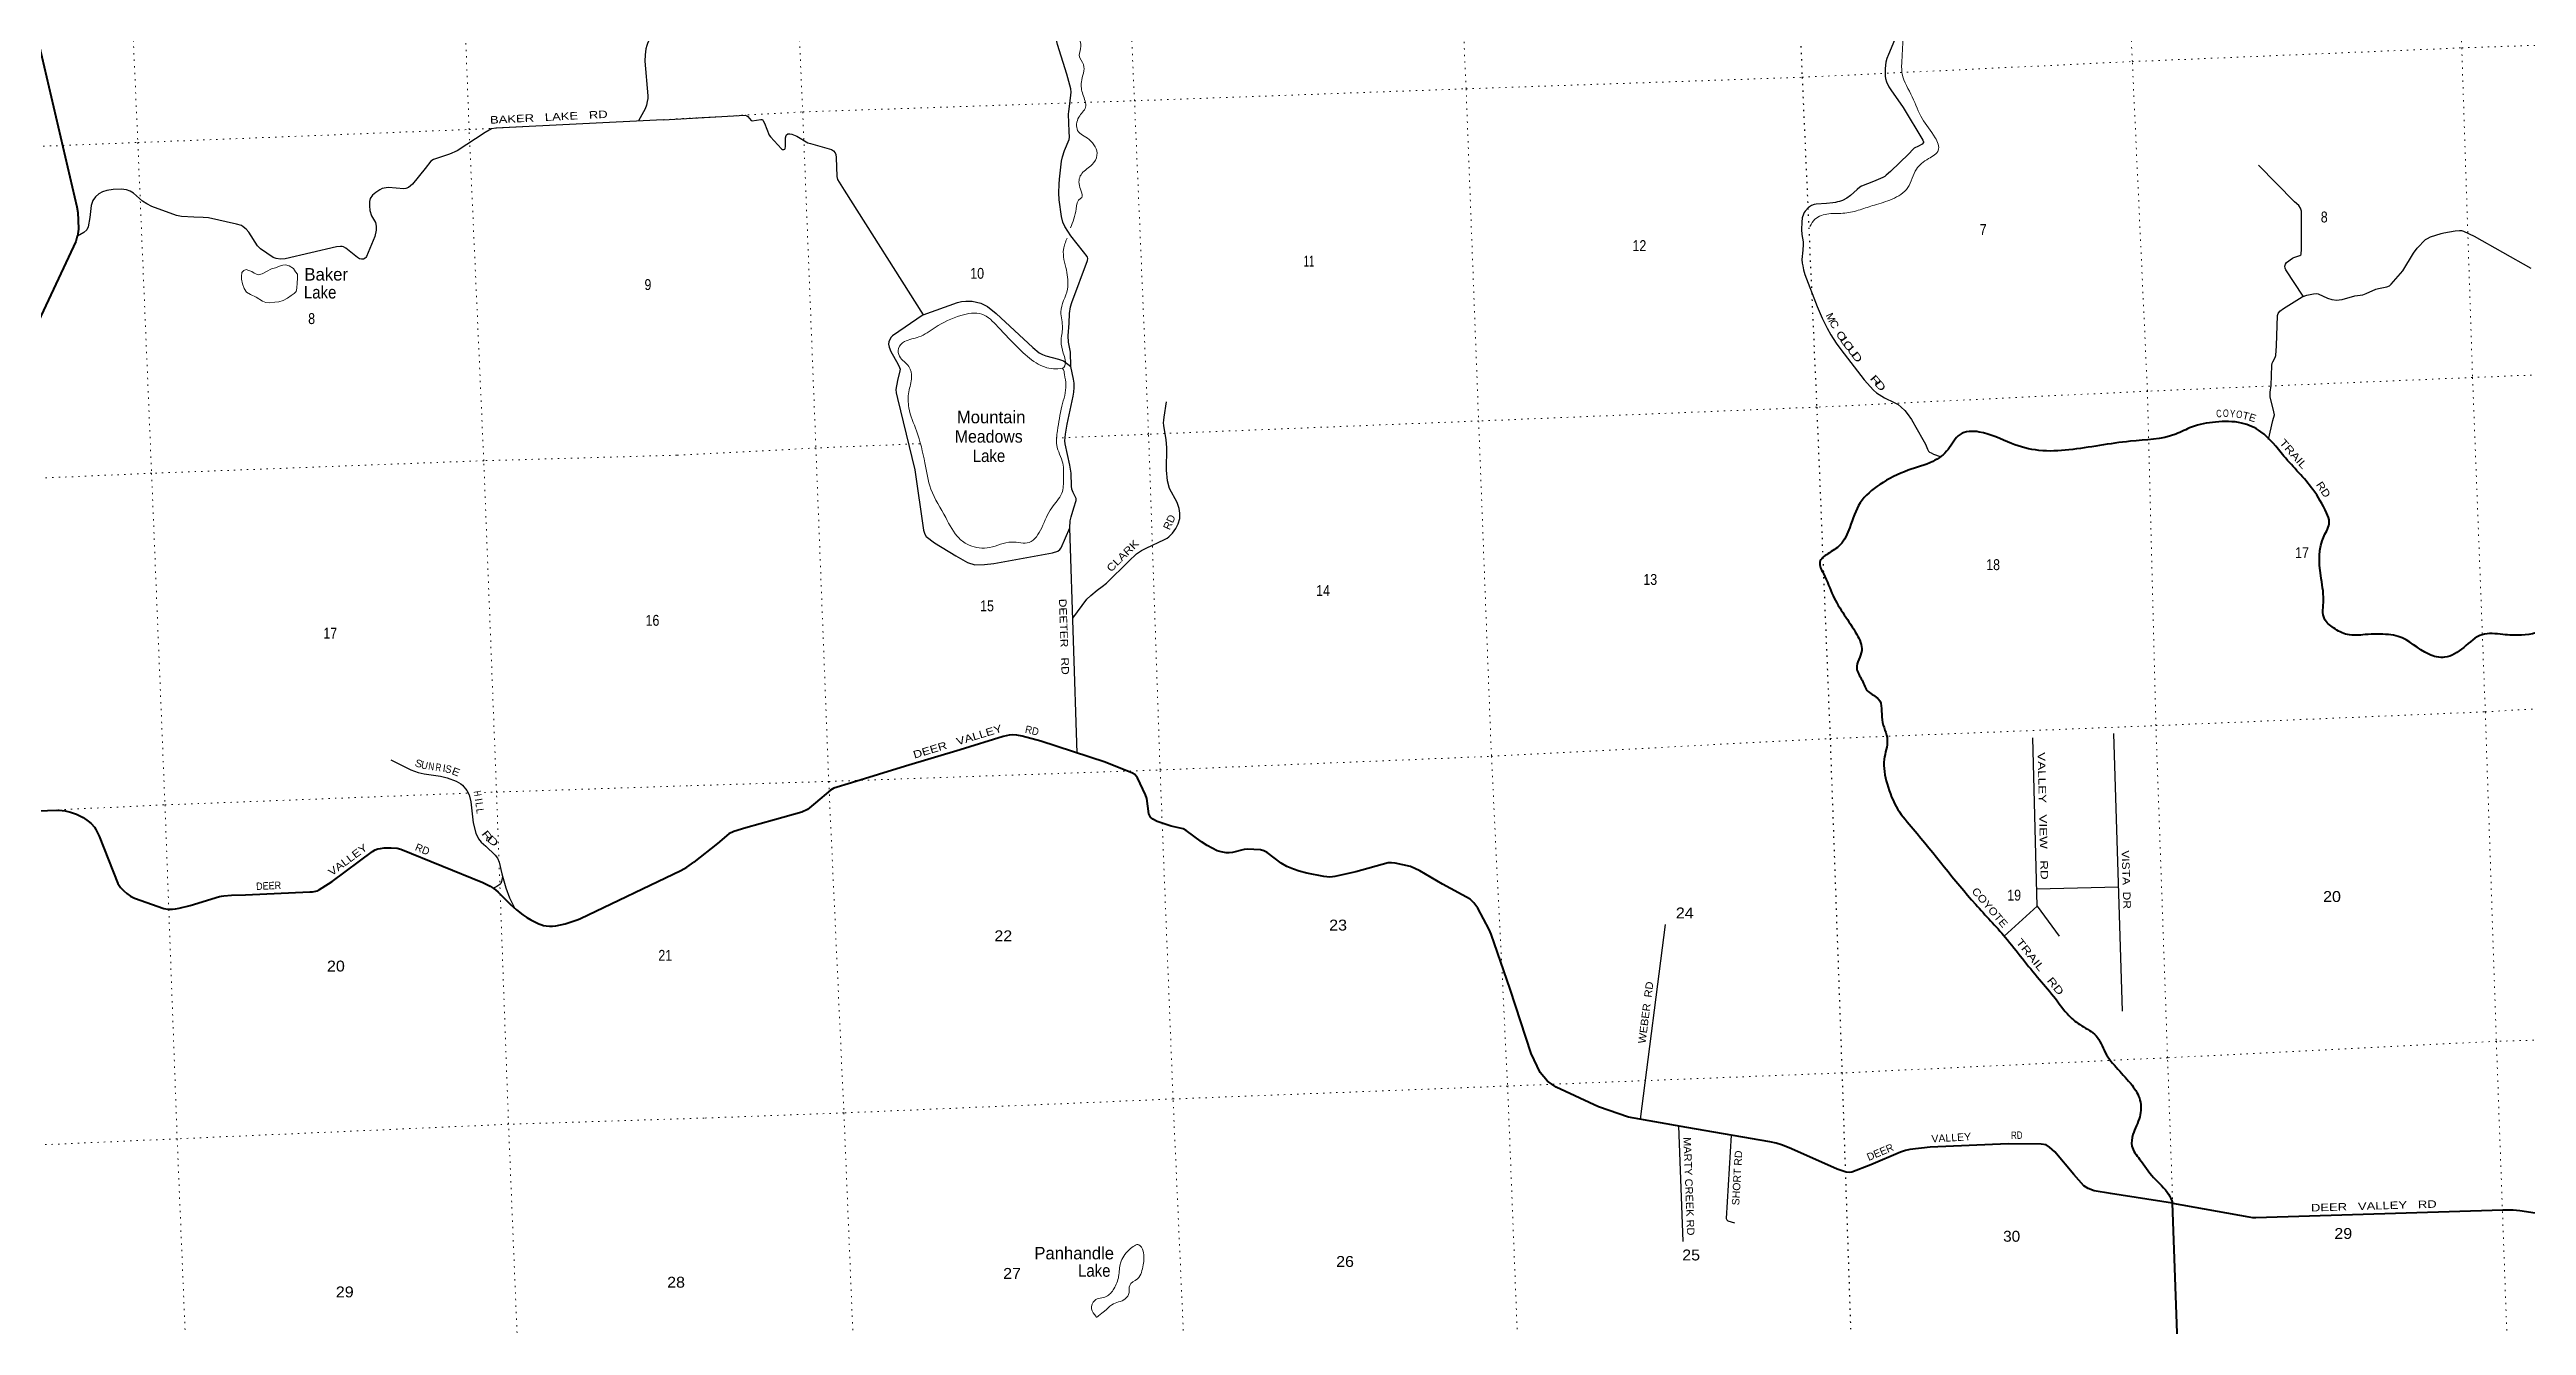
# Model space of a CAD drawing. Header units: feet. Extents: x 733631 to 986127, y 195788 to 388968.
# Drawn here: x 911496 to 951232, y 260637 to 281106 of the extents above; entities that cross this region are included whole.
import ezdxf
from ezdxf.enums import TextEntityAlignment as Align

# ---------------------------------------------------------------- set-up
doc = ezdxf.new("R2010")
doc.units = ezdxf.units.FT
doc.header["$LTSCALE"] = 70
doc.linetypes.add('DOTTED', pattern=[1.5, 0.3, -1.2])
for name, color, linetype, lineweight in [('23', 7, 'Continuous', 70), ('26', 7, 'Continuous', 40), ('29', 7, 'Continuous', 25), ('39', 7, 'Continuous', 13), ('6', 7, 'DOTTED', 25), ('7', 7, 'DOTTED', 13)]:
    doc.layers.add(name, color=color, linetype=linetype, lineweight=lineweight)
for name, color, linetype in [('27', 7, 'Continuous'), ('30', 7, 'Continuous'), ('41', 7, 'Continuous')]:
    doc.layers.add(name, color=color, linetype=linetype)

msp = doc.modelspace()

# ---------------------------------------------------------------- linework, layer by layer
at = {"layer": '23'}
for points in [[(911336.74, 281147.28), (911931.24, 278581.39), (911948.76, 278489.44), (911955.93, 278366.33), (911958.17, 278225.78), (911941.83, 278111.34)], [(911941.83, 278111.34), (911941.7, 278110.43), (911916.02, 278026.8), (909310.06, 272468.46), (909283.24, 272378.27), (909258.9, 272275.92), (909239.93, 272127.42), (909234.82, 271943.23), (909372.87, 268821.55)]]:
    msp.add_lwpolyline(points, dxfattribs=at)
at = {"layer": '26'}
for points in [[(945662.4, 259624.17), (945555.07, 262597.82), (944560.31, 262753.9), (944296.23, 262797.28), (944198.12, 262834.1), (944131.27, 262878.3), (943972.26, 263058.65), (943664.78, 263423.89), (943579.41, 263499.47), (943525.42, 263532.48), (943444.44, 263547.54), (942915.24, 263553.07), (941663.25, 263498.65), (941339.48, 263460.9), (941269.98, 263445.45), (941189.49, 263419.2), (940712.09, 263212.22), (940411.29, 263094.4), (940379.2, 263091.35), (940319.22, 263097.36), (940175.4, 263142.67), (939443.11, 263472.65), (939296.47, 263529.48), (939194.5, 263559.48), (939091.97, 263583.58), (937763.47, 263813.6), (936826.85, 263980.64), (936342.73, 264141.46), (935667.33, 264461.32), (935528.61, 264553.54), (935408.85, 264694.83), (935265.02, 264999.13), (934926.27, 266032.61), (934623.16, 266911.63), (934592.56, 266986.95), (934406.96, 267331.81), (934345.2, 267415.42), (934287.64, 267473.3), (933841.32, 267716.47), (933478.96, 267928.7), (933327.52, 267998.19), (933081.25, 268054.71), (933024.51, 268060.26), (932972.99, 268056.92), (932452.1, 267914.63), (932113.49, 267838.06), (932080.35, 267831.43), (932033.07, 267829.02), (931941.15, 267838.06), (931663.31, 267894.8), (931543.44, 267924.27), (931450.64, 267955.22), (931344.58, 267999.44), (931251.93, 268054.15), (931030.84, 268222.71), (930978.58, 268250.73), (930924.78, 268264.71), (930707.15, 268275.51), (930661.85, 268273.55), (930472.68, 268224.74), (930418.8, 268220.49), (930370.19, 268220.49), (930290.69, 268232.46), (930228.79, 268251.44), (930065.28, 268337.66), (929974.16, 268393.14), (929729.47, 268578.6), (929680.83, 268602.93), (929490.78, 268649.02), (929264.13, 268721.89), (929194.74, 268757.68), (929159.38, 268793.05), (929132.66, 268844.63), (929099.73, 269089.28), (929079.65, 269150.12), (928947.27, 269420.88), (928905.29, 269473.94), (928869.68, 269498.59), (928431.52, 269673.17), (927400.21, 270008.75), (927101.2, 270089.82), (927016.17, 270106.18), (926947.67, 270110.57), (926888.02, 270106.18), (926793.8, 270086.37), (926106.66, 269871.97), (925225.31, 269610.25), (924360.38, 269341.02), (924076.68, 269254.14), (924022.3, 269221.91), (923783.84, 269023.36), (923655.52, 268912.41), (923565.04, 268870.02), (923125.02, 268749.29), (922667.21, 268617.83), (922475.65, 268558.71), (922395.96, 268521.27), (922211.51, 268367.13), (921829.57, 268068.21)], [(909372.87, 268821.55), (911610.68, 268905.49), (911696.3, 268900.15), (911746.86, 268893.12), (911831.16, 268872.19), (911929.47, 268836.9), (912034.69, 268786.02), (912117.69, 268727.27), (912162.64, 268689.32), (912216.02, 268632.39), (912238.49, 268595.15), (912291.46, 268485.11), (912592.89, 267725.08), (912633.21, 267665.4), (912690.28, 267608.23), (912734.35, 267567.01), (912792.93, 267525.81), (912857.96, 267491.11), (913331.65, 267326.21), (913387.51, 267316.13), (913431.05, 267314.02), (913466.17, 267316.13), (913515.33, 267322.45), (913574.33, 267330.18), (913749.86, 267374.11), (914222.29, 267520.13), (914254.19, 267526.25), (914289.3, 267530.47), (914414.32, 267538.9), (914639.04, 267543.78), (915674.1, 267591.66), (915715.03, 267595.82), (915769.81, 267605.66), (915786.67, 267611.28), (915827.4, 267629.55), (915972.08, 267719.51), (916029.13, 267759.21), (916677.38, 268242.25), (916722.17, 268266.96), (916761.5, 268281.01), (916806.45, 268289.44), (916863.61, 268296.96), (916976.41, 268299.28), (917073.33, 268293.68), (917129.52, 268278.2), (918446.51, 267741.8), (918562.28, 267682.96), (918612.85, 267653.45), (918652.75, 267625.42), (918692.91, 267590.2), (918885.71, 267396.63), (918989.3, 267305.58), (919089.03, 267222.65), (919150.84, 267180.49), (919218, 267143.87), (919344.68, 267082.1), (919375.58, 267069.45), (919420.53, 267055.4), (919465.48, 267046.97), (919516.64, 267041.71), (919566.62, 267039.94), (919618.59, 267045.56), (919769.73, 267081.81), (919975.83, 267149.08), (920013.3, 267165.03), (921625.14, 267935.54), (921721.36, 267990.07), (921829.57, 268068.21)], [(945555.07, 262597.82), (946778.13, 262381.45), (946836.59, 262371.16), (946891.7, 262367.27), (950853.03, 262489.27), (951020.48, 262493.17), (951127.93, 262480.8), (952843.38, 262221.35)]]:
    msp.add_lwpolyline(points, dxfattribs=at)
msp.add_spline([(951945.66, 272190.93), (951771.4, 271977.42), (951598.64, 271835.82), (951152.71, 271710.84), (950851.46, 271722.42), (950522.46, 271718.87), (950224.68, 271514.2), (949919.23, 271355.77), (949665.12, 271405.42), (949174.64, 271691.39), (949018.16, 271720.22), (948644.66, 271719.14), (948359.89, 271721.19), (948136.08, 271828.54), (947991.81, 271971.05), (947975.31, 272271.77), (947931.32, 272666.55), (947985.93, 273303.45), (948069.11, 273524.78), (948025.6, 273672.88), (947806.65, 274047.32), (947341.82, 274582.93), (946970.85, 274974.23), (946661.15, 275112.91), (946242.58, 275130.45), (945859.78, 275048.15), (945607.24, 274936.08), (944878.28, 274821.3), (943891.68, 274683.26), (943411.44, 274674.35), (942969.41, 274786.1), (942454.2, 274970.08), (942144.55, 274932.83), (941955.05, 274691.56), (941707.33, 274498.77), (941312.53, 274355.38), (940856.06, 274126.9), (940545.16, 273834.81), (940375.18, 273438.52), (940221.37, 273158.06), (940024.4, 273015.61), (939895.79, 272881.64), (939954.67, 272697.68), (940108.32, 272343.17), (940487.22, 271723.64), (940566.92, 271463.58), (940487.87, 271181.73), (940573.39, 270986.58), (940672.53, 270806.07), (940838.21, 270686.56), (940894.15, 270354.88), (940978.18, 270028.25), (940928.34, 269719.11), (940974.28, 269326.42), (941148.05, 268916), (941391.04, 268605.1), (942396.32, 267390.98), (942870.95, 266863.81), (943417.39, 266187.53), (943674.36, 265881.16), (943891.82, 265607.78), (944097.36, 265445.19), (944327.1, 265283.46), (944473.63, 265017.68), (944903.82, 264490.96), (945031.36, 264248.77), (945028.38, 263985.78), (944919.21, 263698.82), (944901.39, 263514.17), (945025.79, 263304.22), (945250.08, 263008.84), (945491.6, 262740.35), (945555.07, 262597.82)], degree=3, dxfattribs=at)
at = {"layer": '29'}
for p, q in [((927981.9, 269819.47), (927862.56, 273435.37)), ((944607.5, 270136.05), (944747.37, 265676.2)), ((943373.65, 267642.88), (944684.7, 267674.52)), ((937415.72, 267067.71), (937014.83, 263947.12)), ((943380.42, 267364.84), (943735.25, 266880.54)), ((937628.58, 263836.96), (937699.58, 261984.97))]:
    msp.add_line(p, q, dxfattribs=at)
for points in [[(921272.22, 281566.9), (921093.77, 281220.84), (921076.7, 281173.38), (921062.19, 281119.62), (921050.14, 281019.62), (921048.1, 280917.34), (921092.16, 280360.83), (921091.88, 280319.14), (921084.29, 280273.59), (921071.01, 280212.84), (921050.07, 280153.22), (920944.4, 279962.01)], [(927687.86, 278805.28), (927692.28, 278944.55), (927698.91, 279028.56), (927729.84, 279315.95), (927745.3, 279386.69), (927778.45, 279483.96), (927853.57, 279665.24), (927860.2, 279700.6), (927853.57, 279789.04), (927844.73, 280067.58), (927846.94, 280109.58), (927853.57, 280147.17), (927880.09, 280372.66), (927884.51, 280423.5), (927880.09, 280474.35), (927818.22, 280713.11), (927667.97, 281186.19), (927645.87, 281281.25), (927637.04, 281345.36), (927633.41, 281414.4), (927641.46, 281491.27)], [(941093.02, 281255.6), (940997.04, 281027.54), (940970.05, 280960.01), (940955.05, 280901.51), (940946.06, 280799.47), (940944.56, 280680.94), (940949.05, 280643.44), (940967.06, 280586.41), (941003.05, 280509.88), (941033.03, 280457.39), (941230.98, 280175.32), (941548.89, 279653.18)], [(921337.73, 279980.34), (918655.53, 279845.08), (918583.88, 279831.28), (918482.37, 279772.77), (918034.53, 279481.94), (917911.94, 279429.92), (917655.88, 279341.49), (917612.54, 279314.94), (917521.81, 279196.19), (917320.36, 278944.94), (917252.09, 278893.51), (917212.26, 278876.43), (917180.74, 278869.95), (916935.35, 278890.9), (916893.54, 278889.72), (916830.92, 278874.53), (916792.99, 278857.45), (916731.17, 278814.95), (916675.36, 278768.22), (916641.21, 278718.87), (916629.83, 278669.51), (916626.82, 278600.44), (916633.62, 278525.24), (916661.08, 278440.71), (916722.79, 278333.51), (916737.97, 278272.77), (916736.07, 278206.33), (916712.08, 278108.35), (916582.41, 277784.91), (916569.13, 277767.82), (916558.08, 277756.45), (916533.09, 277743.14), (916500.83, 277743.14), (916470.48, 277750.74), (916438.2, 277771.09), (916250.93, 277921.76), (916214.37, 277940.57), (916187.81, 277946.26), (916161.25, 277946.26), (916100.53, 277941.04), (915276.13, 277749.8), (915199.39, 277743.14), (915132.48, 277755.28), (915085.57, 277771.62), (914882.57, 277910.19), (914833.59, 277957.26), (914693.35, 278176.63), (914649.23, 278225.31), (914604.19, 278263.26), (914573.34, 278282.26), (914492.98, 278306.53), (914044.04, 278405.65), (913960.59, 278413.06), (913808.88, 278418.16), (913614.67, 278425.34), (913531.81, 278443.61), (913137.21, 278587.89), (913057.53, 278629.65), (912988.38, 278672.73), (912841.25, 278802.4), (912788.13, 278832.77), (912728.88, 278854.34), (912645.85, 278865.05), (912518.64, 278858.76), (912414.4, 278844.16), (912344.2, 278825.18), (912287.29, 278792.91), (912235.79, 278740.88), (912190.53, 278682.81), (912163.77, 278606.5), (912141.22, 278411.89), (912114.65, 278259.48), (912092.58, 278214.06), (912048.25, 278170.26), (911941.83, 278111.34)], [(921337.73, 279980.34), (922657.27, 280052.57), (922681.58, 280045.09), (922700.28, 280030.12), (922750.76, 279968.38), (922765.72, 279960.89), (922909.11, 279985.24), (922921.85, 279984.28), (922932.12, 279981.47), (922945.21, 279962.76), (922967.69, 279922.32), (923041.51, 279733.57), (923061.53, 279703.1), (923237.83, 279514.67), (923256.53, 279503.45), (923273.97, 279503.23), (923290.18, 279509.06), (923297.66, 279518.41), (923300.69, 279552.34), (923304.41, 279689.54), (923312.62, 279727.96), (923320.1, 279737.32), (923342.54, 279752.28), (923371.12, 279751.83), (923406.11, 279748.54), (923485.44, 279714.62), (923660.39, 279611.96), (923701.24, 279599.51), (924039.79, 279499.84), (924072.67, 279480.07), (924098.85, 279448.26), (924110.06, 279420.2), (924116.49, 279374.91), (924125.96, 279067.53), (924137.8, 279022.67), (924242.22, 278852.13), (925508.79, 276848.58)], [(941548.89, 279653.18), (941559.39, 279627.66), (941557.89, 279612.66), (941539.9, 279590.15), (941479.91, 279555.64), (941409.43, 279521.13), (941386.93, 279504.63), (941323.95, 279432.61), (941027.03, 279147.53), (940962.55, 279090.52), (940937.06, 279071.01), (940904.06, 279054.51), (940754.1, 278988.49), (940565.15, 278913.47), (940539.67, 278896.96), (940496.17, 278859.46), (940388.2, 278763.44), (940329.72, 278722.93), (940259.24, 278685.42), (940212.76, 278668.91), (940179.76, 278661.41), (940145.27, 278652.41), (940106.28, 278646.4), (940001.3, 278634.4), (939837.86, 278623.9), (939806.36, 278619.4), (939764.38, 278602.9), (939729.88, 278583.39), (939710.38, 278565.38), (939660.9, 278512.87), (939645.91, 278490.37), (939632.4, 278463.36), (939614.42, 278404.84), (939605.41, 278334.32), (939599.41, 278217.29)], [(947651.81, 277151.61), (947372.06, 277569.93), (947358.54, 277599.02), (947353.4, 277632.22), (947364.15, 277663.57), (947384.43, 277689.22), (947476.34, 277757.12), (947501.09, 277769), (947596.47, 277804.35), (947610.96, 277814.18), (947616.5, 277824.56), (947624.16, 277901.38), (947622.19, 278511.12), (947609.2, 278562.25), (947581.06, 278606.54), (947513.01, 278664.47), (946934.63, 279253.59)], [(927880.41, 276023.49), (927873.46, 276249.72), (927844.73, 276411.1), (927838.1, 276510.58), (927855.78, 276713.96), (927860.2, 276868.71), (927873.45, 276977.04), (927895.55, 277045.57), (928147.44, 277722.04), (928151.86, 277755.19), (928149.65, 277772.88), (928143.02, 277788.36), (928085.57, 277859.1), (927882.29, 278115.54), (927785.08, 278265.87), (927754.15, 278334.39), (927727.63, 278429.46), (927692.28, 278694.74), (927687.86, 278805.28)], [(939599.41, 278217.29), (939605.43, 278137.78), (939627.92, 278022.25), (939629.42, 277978.74), (939623.42, 277885.72), (939608.43, 277738.68), (939611.43, 277678.66), (939620.42, 277636.65), (939633.92, 277570.63), (939653.42, 277498.62), (939851.36, 276982.48), (939932.34, 276796.44), (940013.32, 276634.39)], [(947095.42, 274851.45), (947165.25, 275153.05), (947187.47, 275245.3), (947179, 275292.54), (947120.78, 275534.9), (947120.16, 275608.27), (947137.21, 275716.8), (947147.21, 276037.63), (947152.88, 276073.21), (947165.03, 276098.46), (947199.63, 276166.76), (947208.98, 276196.7), (947220.1, 276350.09), (947239.83, 276837.51), (947248.04, 276868.99), (947276.29, 276907.67), (947332.34, 276949.91), (947631.45, 277137.47), (947709.14, 277164.93), (947813.85, 277189.26), (947858.72, 277193), (947888.55, 277184.77), (948042.18, 277118.38), (948109.27, 277097.58), (948189.67, 277084.48), (948224.95, 277089.07), (948275.68, 277095.71), (948479.51, 277152.44), (948608.19, 277172.07), (948658.98, 277191.13), (948815.1, 277263.16), (948857.51, 277273.6), (948992.73, 277300.58), (949031.91, 277316.64), (949061.91, 277339.87), (949248.6, 277554.38), (949421.43, 277837.3), (949480.74, 277919.87), (949614.41, 278058.26), (949644.35, 278076.1), (949693.89, 278099.49), (949861.24, 278154.68), (949903.97, 278164.92), (950087.48, 278197.72), (950159.37, 278202.1), (950190.32, 278201.46), (950220.23, 278190.23), (950390.61, 278109.59), (951299.82, 277600.03)], [(925508.79, 276848.58), (926063.17, 277045.42), (926126.59, 277063.74), (926193.91, 277071.22), (926294.87, 277067.48), (926435.17, 277037.38), (926545.42, 276985.16), (926682.91, 276870.73), (927268.02, 276324.13), (927371.84, 276240.52), (927427.13, 276212.14), (927480.23, 276194.82), (927684.01, 276139.87), (927760.74, 276109.55), (927880.41, 276023.49)], [(925508.79, 276848.58), (925021.51, 276511.07), (925000.08, 276490.29), (924976.71, 276451.93), (924962.68, 276417.32), (924957.04, 276378.28), (924964.55, 276329.39), (924991.1, 276260.25), (925106.52, 276061.78), (925133.76, 276006.64), (925139.38, 275978.59), (925136.22, 275953.72), (925096.81, 275795.39), (925073.1, 275651.6), (925077.67, 275600.65), (925097.96, 275505.1), (925378.81, 274361.54), (925517.06, 273396.66), (925539.49, 273329.31), (925560.19, 273295.92), (925692.72, 273194.68), (926034.72, 272986.23), (926223.81, 272876.53), (926341.6, 272837.26), (926493.06, 272842.86), (926642.77, 272861.63), (927584.94, 273030.37), (927670.06, 273060.84), (927703.71, 273083.29), (927725.83, 273110.81), (927862.56, 273435.37)], [(940013.32, 276634.39), (940071.8, 276529.36), (940155.78, 276397.32), (940233.76, 276292.3), (940608.66, 275809.17), (940758.62, 275641.13), (940806.6, 275599.12), (940935.57, 275518.1), (941088.53, 275446.08), (941151.51, 275410.07), (941199.5, 275371.06), (941259.49, 275314.04), (941298.47, 275269.03), (941367.45, 275173.01), (941547.4, 274851.92)], [(927862.56, 273435.37), (927871.24, 273546.03), (927884.49, 273610.15), (927928.68, 273756.05), (927964.04, 273871.01), (927964.04, 273901.96), (927915.43, 273999.23), (927895.55, 274052.28), (927888.91, 274100.92), (927884.49, 274308.72), (927862.4, 274436.94), (927791.69, 274781.81), (927785.07, 274830.45), (927787.28, 274883.51), (927796.11, 274936.56), (927822.63, 275095.73), (927919.84, 275546.71), (927928.69, 275610.83), (927933.1, 275683.77), (927930.9, 275754.52), (927924.26, 275816.41), (927880.41, 276023.49)], [(929413.47, 274357.36), (929417.9, 274722.11), (929411.27, 274843.7), (929369.29, 275075.82), (929367.08, 275117.82), (929369.29, 275157.62), (929375.92, 275208.46), (929415.69, 275456.06)], [(941547.4, 274851.92), (941590.89, 274775.4), (941623.88, 274692.88), (941640.38, 274664.37), (941655.37, 274649.37), (941679.37, 274634.36), (941718.35, 274614.86), (941824.98, 274576.07)], [(927910.56, 271981), (928138.59, 272285.96), (928198.24, 272345.64), (928304.3, 272434.07), (928383.84, 272491.55), (928450.13, 272544.6), (928812.49, 272898.31), (928934.02, 273013.26), (928967.15, 273039.79), (929015.77, 273068.53), (929086.47, 273106.11), (929382.54, 273243.18), (929426.74, 273269.7), (929453.26, 273287.38), (929510.69, 273344.87), (929565.94, 273424.44), (929603.49, 273499.61), (929627.81, 273583.61), (929630.01, 273667.63), (929616.76, 273744.99), (929585.82, 273840.06), (929462.08, 274065.55), (929431.15, 274184.92), (929413.47, 274357.36)], [(942853.83, 266884), (943380.42, 267364.84), (943314.73, 270064.63)], [(916970.82, 269713.39), (917291.98, 269549.98), (917407.21, 269507.66), (917508.25, 269485.44), (917769.66, 269447.75), (917876.3, 269422.79), (918020.09, 269366.53), (918096.37, 269325.98), (918121.03, 269307), (918188.94, 269221.07), (918227.27, 269147.54), (918252.71, 269036.49), (918291.82, 268699.54), (918333.52, 268532.48), (918377.26, 268445.38), (918420.79, 268388.2), (918494.43, 268323.75), (918642.75, 268179.39), (918679.69, 268132.67), (918711.05, 268069.28), (918752.74, 267883.99), (918814.71, 267654.96), (918872.31, 267497.89), (918953.83, 267336.75)], [(918764.63, 267840.04), (918745.2, 267759.86), (918733.81, 267729.48), (918719.53, 267711.9), (918673.1, 267678.23), (918618.14, 267649.73)], [(938472.88, 263690.77), (938395.67, 262354.24), (938403.34, 262333.65), (938421.1, 262317.74), (938529.19, 262285.28)]]:
    msp.add_lwpolyline(points, dxfattribs=at)
at = {"layer": '39'}
msp.add_lwpolyline([(914578.56, 277528.54), (914614.04, 277558.95), (914649.78, 277576.31), (914694.67, 277561.66), (914743.73, 277543.12), (914780.96, 277516.09), (914807.5, 277506.89), (914844.26, 277493.99), (914904.33, 277508.13), (914975.74, 277544.86), (915059.12, 277586.03), (915121, 277606.29), (915184.76, 277630.65), (915240.66, 277648.68), (915280.98, 277650.04), (915339.98, 277635.87), (915408.06, 277591.71), (915442.13, 277538.33), (915471.51, 277504.99), (915473.94, 277432.37), (915470.26, 277361.56), (915464.97, 277278.59), (915450.61, 277225.6), (915421.39, 277194.32), (915374.16, 277158.4), (915313.02, 277115.96), (915245.57, 277081.38), (915175.76, 277056.82), (915111.39, 277050.61), (915030.89, 277043.87), (914966.12, 277049.77), (914912.96, 277070.19), (914812.02, 277131.42), (914717.67, 277176.72), (914657.86, 277215.09), (914615.59, 277272.24), (914590.84, 277348.14), (914576.24, 277422.37), (914576.9, 277462.79)], close=True, dxfattribs=at)
for points in [[(929641.71, 286626.73), (929543.43, 286555.14), (929499.46, 286367.55), (929653.2, 285952.38), (929660.51, 285683.69), (929604.66, 285489.61), (929646.69, 285151.37), (929583.56, 284876.14), (929296.91, 284641.54), (929104.69, 284420.39), (929070.79, 284059.24), (929021.74, 283669.25), (928903.41, 283355.67), (928838.64, 282952.99), (928711.57, 282774.58), (928511.73, 282714.93), (928355.59, 282559.77), (928272.5, 282277.77), (928097.59, 282081.49), (928019.01, 281844.14), (928035.32, 281490.84), (928007.14, 281313.91), (928042.86, 281157.45), (928015.64, 281010.89), (928083.35, 280863.65), (928048.52, 280587.4), (928073.68, 280386.07), (928115.19, 280179.26), (928007.65, 280019.75), (927988.73, 279808.77), (928171.46, 279663.58), (928299.41, 279409.27), (928221.78, 279260.92), (928057.15, 279117.59), (928017.36, 278926.1), (928036.68, 278718.5), (928032.72, 278716.34), (927965.73, 278552.19), (927875.61, 278245.46)], [(940845.97, 282599.49), (940886.78, 282546.26), (940914.59, 282326.83), (940941.68, 281953.69), (941055.43, 281759.54), (941226.22, 281551.24), (941237.19, 281351.43), (941211.38, 280931.93), (941216.93, 280713.73), (941379.14, 280345.37), (941536.54, 279999.09), (941747.13, 279691.08), (941796.56, 279488.59), (941639.65, 279355.64), (941445.61, 279187), (941308.42, 278892.98), (941054.45, 278706.04), (940771.03, 278611.08), (940543.44, 278536.29), (940297.01, 278481.06), (940040.96, 278469.97), (939817.83, 278383.21), (939735.67, 278269.72)], [(927819.92, 278080.31), (927762.24, 277899.92), (927808.02, 277569.9), (927824.8, 277261.11), (927720.32, 276897.46), (927747.44, 276639.59), (927722.61, 276424.36), (927759.38, 276237.6), (927789.53, 276125.42), (927765.81, 276007.69), (927743.1, 275992.54)], [(927741.65, 275992.29), (927600.63, 275983.25), (927324.73, 276078.64), (927054.5, 276301.63), (926708.92, 276659.45), (926453.58, 276860.72), (926117.08, 276840.72), (925703.86, 276646.12), (925442.57, 276495.33), (925212.97, 276420.47), (925115.78, 276311.88), (925132.3, 276185.06), (925283.46, 276018.53), (925325.72, 275848.14), (925281.28, 275616.04), (925282.19, 275357.24), (925404.06, 274987.45), (925538.98, 274474.55), (925636.39, 274053.34), (925872.34, 273596.59), (926087.8, 273264.5), (926251.11, 273155.01), (926577.48, 273118.03), (926929.81, 273205.32), (927212.78, 273197.14), (927412.5, 273434.73), (927574.99, 273755.94), (927734.52, 273988.07), (927762.61, 274225.66), (927750.16, 274467.88), (927655.22, 274759.75), (927665.38, 274990.64), (927736.54, 275383.44), (927801.32, 275727.47), (927779.37, 275894.54), (927750, 275984.5), (927743.1, 275991.85)], [(928279.73, 260786.44), (928213.15, 260901.37), (928262.9, 261038.62), (928448.55, 261099.79), (928571.4, 261225.47), (928647.28, 261424.3), (928676.21, 261637.65), (928820.17, 261853.05), (928972.93, 261931.26), (929039.09, 261828.45), (929040.68, 261608.09), (928947.42, 261386.39), (928824.02, 261276.87), (928813.76, 261165.29), (928752.66, 261064.04), (928535.94, 260967.4), (928422.34, 260866.31), (928324.03, 260790.03), (928292.46, 260768.69), (928279.73, 260786.44)]]:
    msp.add_spline(points, degree=3, dxfattribs=at)
at = {"layer": '6'}
msp.add_lwpolyline([(939323.05, 287558.53), (939611.54, 280660.96), (939845.76, 275369.15), (940060.66, 270052.39), (940250.95, 264688.26), (940428.5, 259400.51), (940607.24, 254078.43)], dxfattribs=at)
at = {"layer": '7'}
msp.add_line((934220.82, 280476.24), (933995.91, 285558.07), dxfattribs=at)
for points in [[(949878.15, 289165.48), (949990.94, 286387.05), (950193.58, 281132.54), (950367.09, 275844.65), (950571.5, 270481.01), (950748.98, 265195.29), (950940.94, 259841.32), (951156.96, 254492.25)], [(945902.19, 254288.07), (945662.4, 259624.17), (945474.06, 264931.75), (945287.05, 270259.61), (945151.2, 275625.67), (944909.05, 280913.16), (944651.7, 286115.17)], [(923360.71, 284930.92), (923578.74, 280105.66), (923790.18, 274713.96), (923996.12, 269364.53), (924239.32, 264046.75), (924456.02, 258736.12), (924636.08, 253434.31)], [(929957.32, 253642.86), (929753.82, 258980.24), (929519.67, 264270.03), (929312.15, 269548.63), (929127.14, 274935.2), (928901.03, 280283.91), (928676.08, 285250.48)], [(919305.72, 253204.49), (919076.81, 258524.13), (918859.32, 263864.36), (918666.43, 269193.29), (918461.85, 274509.71), (918227.1, 279823.1), (918046.02, 284619.3)], [(912706.84, 284300.4), (912912.49, 279614.08), (913132.86, 274308.29), (913347.66, 268988.17), (913543.51, 263631.06), (913762.75, 258298.98), (913976.6, 253007.1)], [(921337.73, 279980.34), (923578.74, 280105.66), (928901.03, 280283.91), (934220.82, 280476.24), (939611.54, 280660.96), (944909.05, 280913.16), (950193.58, 281132.54), (952033.76, 281196.53)], [(934220.82, 280476.24), (934422.02, 275146.86), (934626.99, 269767.07), (934887.36, 264478.21), (935093.77, 259173.28), (935274.39, 253855.31)], [(907932.43, 279418.34), (912912.49, 279614.08), (918227.1, 279823.1), (921337.73, 279980.34)], [(952258.8, 275922.27), (950367.09, 275844.65), (945151.2, 275625.67), (939845.76, 275369.15), (934422.02, 275146.86), (929127.14, 274935.2), (927652.98, 274874.09)], [(921559.97, 274597.89), (918461.85, 274509.71), (913132.86, 274308.29), (908151.46, 274092.3)], [(925458.53, 274783.12), (923790.18, 274713.96), (921559.97, 274597.89)], [(921778.87, 269296.24), (923996.12, 269364.53), (929312.15, 269548.63), (934626.99, 269767.07), (940060.66, 270052.39), (945287.05, 270259.61), (950571.5, 270481.01), (952486.17, 270593.35)], [(908378.83, 268758.47), (913347.66, 268988.17), (918255.69, 269177.45)], [(918471.32, 269185.77), (918666.43, 269193.29), (921778.87, 269296.24)], [(952713.96, 265254.54), (950748.98, 265195.29), (945474.06, 264931.75), (940250.95, 264688.26), (934887.36, 264478.21), (929519.67, 264270.03), (924239.32, 264046.75), (921999.05, 263963.64)], [(921999.05, 263963.64), (918859.32, 263864.36), (913543.51, 263631.06), (908566.29, 263411.18)]]:
    msp.add_lwpolyline(points, dxfattribs=at)

# ---------------------------------------------------------------- texts
at = {"layer": '27'}
for s, rotation, width, p in [('C', 5.229, 0.75, (946303.49, 275206.36)), ('O', 359.023, 0.65, (946408.2, 275211.63)), ('Y', 355.73, 0.8, (946512.12, 275204.8)), ('O', 350.656, 0.8, (946615.41, 275194.43)), ('T', 346.725, 1.1, (946716.17, 275171.31)), ('E', 342.36, 1.05, (946820.35, 275141.84))]:
    msp.add_text(s, height=120, rotation=rotation, dxfattribs=dict(at, width=width)).set_placement(p, align=Align.CENTER)
for s, rotation, width, p in [('TRAIL', 311.748, 1.25, (947259.04, 274792.37)), ('RD', 303.67, 1.15, (947850.29, 274125.2)), ('DEER   VALLEY', 17.029, 1.25, (925371.96, 269729.87)), ('RD', 347.154, 0.95, (927137.42, 270148.05)), ('VALLEY', 36.691, 1.2, (916023.89, 267842.6)), ('DEER', 2.649, 0.9, (914812.54, 267621.88)), ('COYOTE', 310.591, 1.15, (942324.27, 267598.57)), ('TRAIL   RD', 308.728, 1.35, (943034.39, 266785.33)), ('VALLEY', 3.359, 1.05, (941689.35, 263570.99)), ('RD', 1.671, 0.8, (942964.33, 263625.81)), ('DEER   VALLEY   RD', 1.764, 1.3, (947776.34, 262464.55))]:
    msp.add_text(s, height=120, rotation=rotation, dxfattribs=dict(at, width=width)).set_placement(p)
for s, rotation, p in [('RD', 337.839, (917348.97, 268264.4)), ('DEER', 22.988, (940681.38, 263275.23))]:
    msp.add_text(s, height=120, rotation=rotation, dxfattribs=at).set_placement(p)
at = {"layer": '30'}
for s, rotation, width, p in [('BAKER   LAKE   RD', 2.887, 1.3, (919508.33, 279963.18)), ('M', 294.456, 1.05, (940015.68, 276782.43)), ('C', 296.481, 1.15, (940073.81, 276673.13)), ('C', 302.633, 1.3, (940187.14, 276483.4)), ('L', 304.683, 1.7, (940250.77, 276391.62)), ('O', 305.987, 1.35, (940305.12, 276317.96)), ('U', 307.392, 1.45, (940375.48, 276225.94)), ('D', 307.392, 1.45, (940443.93, 276135.8)), ('R', 310.838, 1.55, (940748.37, 275756.84)), ('D', 310.464, 1.5, (940820.42, 275674.4)), ('S', 339.833, 1.1, (917398.92, 269595.92)), ('U', 347.597, 0.9, (917500.04, 269565.65)), ('N', 351.796, 0.8, (917612.87, 269548.36)), ('R', 351.796, 0.8, (917726.52, 269530.76)), ('S', 346.827, 0.95, (917882.73, 269502.83)), ('E', 338.631, 1.15, (917993.58, 269462.81)), ('H', 279.903, 0.75, (918303.42, 269161.03)), ('L', 276.621, 0.9, (918332.31, 268985.13)), ('L', 276.621, 0.9, (918344.74, 268883.81)), ('R', 307.281, 1.45, (918469.4, 268456.42)), ('D', 318.807, 1.55, (918567.97, 268362.85))]:
    msp.add_text(s, height=120, rotation=rotation, dxfattribs=dict(at, width=width)).set_placement(p, align=Align.CENTER)
for s, rotation, width, p in [('RD', 65.502, 1.05, (929464.06, 273388.74)), ('CLARK', 44.785, 1.2, (928525.32, 272716.23)), ('DEETER   RD', 272.061, 1.2, (927689.21, 272292.52)), ('VALLEY   VIEW   RD', 271.394, 1.35, (943390.07, 269833)), ('VISTA  DR', 271.796, 1.2, (944737.61, 268258.09)), ('WEBER  RD', 82.68, 1.1, (937099.21, 265153.33)), ('MARTY CREEK RD', 272.195, 1.1, (937706.55, 263656.36)), ('SHORT RD', 86.694, 1.05, (938602.27, 262561.36))]:
    msp.add_text(s, height=120, rotation=rotation, dxfattribs=dict(at, width=width)).set_placement(p)
for rotation, p in [(351.796, (917819.37, 269517.99)), (278.903, (918319.57, 269061.43))]:
    msp.add_text('I', height=120, rotation=rotation, dxfattribs=at).set_placement(p, align=Align.CENTER)
at = {"layer": '41'}
msp.add_text('Baker', height=200, dxfattribs=at).set_placement((915934.28, 277399.92), align=Align.CENTER)
at = {"layer": '41', "width": 0.9}
msp.add_text('Lake', height=200, dxfattribs=at).set_placement((915837.16, 277112.16), align=Align.CENTER)
at = {"layer": '41'}
for s, width, p in [('Meadows', 0.95, (926019.53, 274799.63)), ('Lake', 0.9, (926306.29, 274488.8)), ('Lake', 0.9, (927994.89, 261418.02))]:
    msp.add_text(s, height=200, dxfattribs=dict(at, width=width)).set_placement(p)
for s, p in [('Mountain', (926051.41, 275110.45)), ('Panhandle', (927293.96, 261696.97))]:
    msp.add_text(s, height=200, dxfattribs=at).set_placement(p)
at = {"layer": '7'}
for s, width, p in [('7', 0.85, (942460.06, 278129.53)), ('8', 0.85, (947932.13, 278331.83)), ('11', 0.65, (931616.21, 277625.16)), ('12', 0.85, (936891.08, 277872.9)), ('9', 0.85, (921039.93, 277248.08)), ('10', 0.85, (926266.67, 277428.32)), ('8', 0.85, (915644.95, 276702.02)), ('17', 0.85, (947521.39, 272947.53)), ('13', 0.85, (937064.86, 272517.08)), ('18', 0.85, (942565.13, 272754.3)), ('15', 0.85, (926425.14, 272093.84)), ('14', 0.85, (931815.8, 272339.24)), ('17', 0.85, (915888.15, 271654.74)), ('16', 0.85, (921057.97, 271860.82)), ('19', 0.85, (942902.67, 267453.12)), ('20', 1.1, (947968.84, 267430.35)), ('23', 1.1, (932023.98, 266972.13)), ('24', 1.1, (937585.89, 267166.81)), ('21', 0.85, (921262.84, 266486.96)), ('22', 1.1, (926653.22, 266800.31)), ('20', 1.1, (915946.58, 266314.75)), ('30', 1.05, (942836.45, 261980.02)), ('29', 1.1, (948149.68, 262024.36)), ('27', 1.1, (926793.55, 261383.96)), ('26', 1.1, (932135.31, 261575.47)), ('25', 1.1, (937688.02, 261679.87)), ('29', 1.1, (916088.54, 261087.32)), ('28', 1.1, (921403.61, 261242.7))]:
    msp.add_text(s, height=175, dxfattribs=dict(at, width=width)).set_placement(p)

doc.saveas('drawing.dxf')
